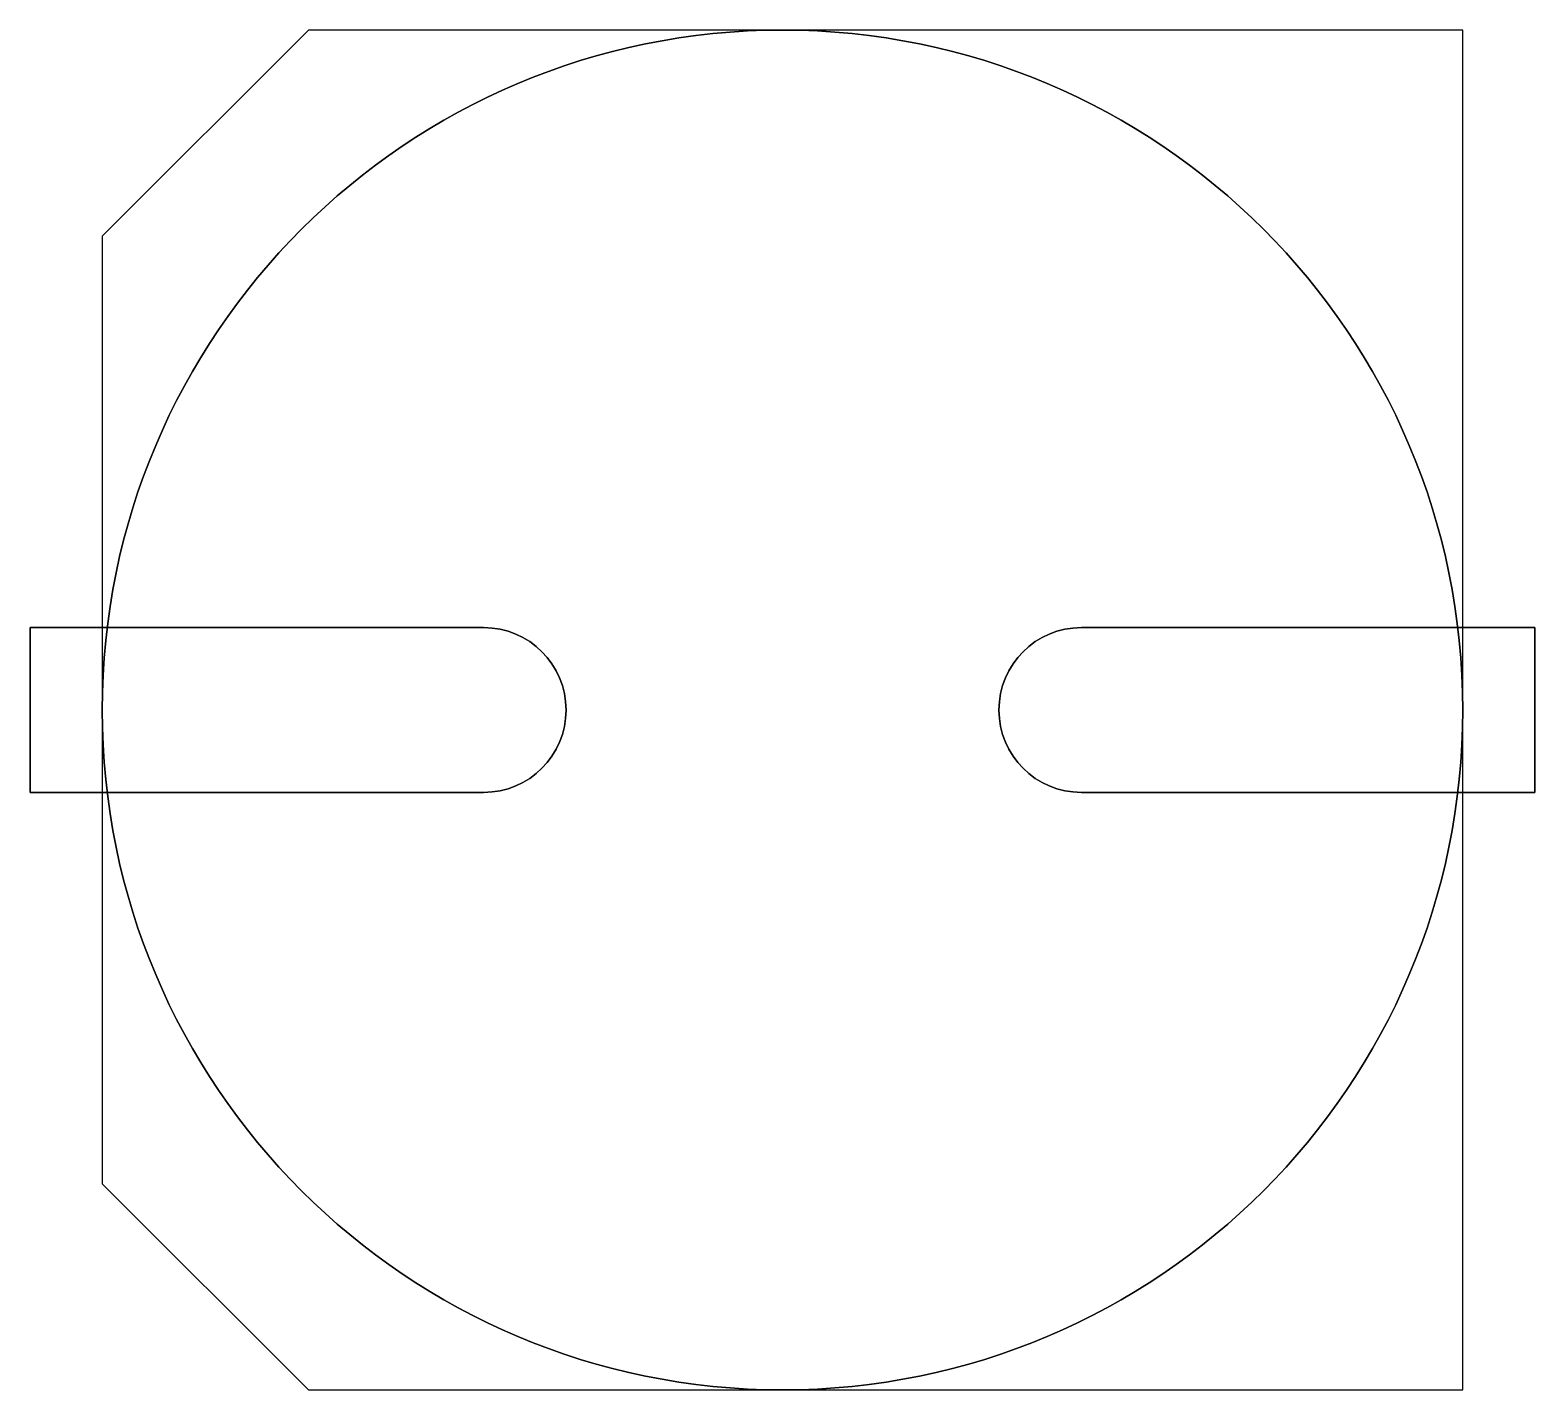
# Model space of a CAD drawing. Extents: x -3.65 to 3.65, y -3.3 to 3.3.
import ezdxf

# ---------------------------------------------------------------- set-up
doc = ezdxf.new("R2010")
doc.units = 0
doc.layers.get('0').update_dxf_attribs({"linetype": 'CONTINUOUS'})

# ---------------------------------------------------------------- blocks, each defined once
blk = doc.blocks.new('*U2')
at = {"color": 250, "extrusion": (-0.707107, 0.707107, 0)}
for p, q in [((-2.3, 3.3, 0.3), (-3.3, 2.3, 0.3)), ((-2.3, 3.3, 0.6), (-3.3, 2.3, 0.6)), ((-2.3, 3.3, 0.3), (-2.3, 3.3, 0.6)), ((-3.3, 2.3, 0.3), (-3.3, 2.3, 0.6))]:
    blk.add_line(p, q, dxfattribs=at)
at = {"color": 250}
for p, q in [((-2.3, 3.3, 0.6), (-3.3, 2.3, 0.6)), ((3.3, 3.3, 0.6), (-2.3, 3.3, 0.6)), ((3.3, -3.3, 0.6), (3.3, 3.3, 0.6)), ((-3.3, 2.3, 0.6), (-3.3, -2.3, 0.6)), ((-3.3, -2.3, 0.6), (-2.3, -3.3, 0.6)), ((-2.3, -3.3, 0.6), (3.3, -3.3, 0.6))]:
    blk.add_line(p, q, dxfattribs=at)
at = {"color": 250, "extrusion": (0, 0, -1)}
for p, q in [((-2.3, 3.3, 0.3), (-3.3, 2.3, 0.3)), ((3.3, 3.3, 0.3), (-2.3, 3.3, 0.3)), ((3.3, -3.3, 0.3), (3.3, 3.3, 0.3)), ((-3.3, 2.3, 0.3), (-3.3, -2.3, 0.3)), ((-3.3, -2.3, 0.3), (-2.3, -3.3, 0.3)), ((-2.3, -3.3, 0.3), (3.3, -3.3, 0.3))]:
    blk.add_line(p, q, dxfattribs=at)
at = {"color": 250, "extrusion": (2e-16, 1, 0)}
for p, q in [((3.3, 3.3, 0.3), (-2.3, 3.3, 0.3)), ((-2.3, 3.3, 0.3), (-2.3, 3.3, 0.6)), ((3.3, 3.3, 0.6), (-2.3, 3.3, 0.6)), ((3.3, 3.3, 0.3), (3.3, 3.3, 0.6))]:
    blk.add_line(p, q, dxfattribs=at)
at = {"color": 250, "extrusion": (1, 0, 0)}
for p, q in [((3.3, -3.3, 0.3), (3.3, 3.3, 0.3)), ((3.3, 3.3, 0.3), (3.3, 3.3, 0.6)), ((3.3, -3.3, 0.6), (3.3, 3.3, 0.6)), ((3.3, -3.3, 0.3), (3.3, -3.3, 0.6))]:
    blk.add_line(p, q, dxfattribs=at)
at = {"color": 250, "extrusion": (-1, 0, 0)}
for p, q in [((-3.3, 2.3, 0.3), (-3.3, -2.3, 0.3)), ((-3.3, 2.3, 0.6), (-3.3, -2.3, 0.6)), ((-3.3, 2.3, 0.3), (-3.3, 2.3, 0.6)), ((-3.3, -2.3, 0.3), (-3.3, -2.3, 0.6))]:
    blk.add_line(p, q, dxfattribs=at)
at = {"color": 250, "extrusion": (-0.707107, -0.707107, 0)}
for p, q in [((-3.3, -2.3, 0.3), (-2.3, -3.3, 0.3)), ((-3.3, -2.3, 0.6), (-2.3, -3.3, 0.6)), ((-3.3, -2.3, 0.3), (-3.3, -2.3, 0.6)), ((-2.3, -3.3, 0.3), (-2.3, -3.3, 0.6))]:
    blk.add_line(p, q, dxfattribs=at)
at = {"color": 250, "extrusion": (0, -1, 0)}
for p, q in [((-2.3, -3.3, 0.3), (3.3, -3.3, 0.3)), ((-2.3, -3.3, 0.6), (3.3, -3.3, 0.6)), ((-2.3, -3.3, 0.3), (-2.3, -3.3, 0.6)), ((3.3, -3.3, 0.3), (3.3, -3.3, 0.6))]:
    blk.add_line(p, q, dxfattribs=at)
blk = doc.blocks.new('*U3')
at = {"color": 254}
for centre in [(0, 0, 6), (0, 0, 0.3), (0, 0, 6)]:
    blk.add_circle(centre, 3.3, dxfattribs=at)
at = {"color": 254, "extrusion": (0, 0, -1)}
blk.add_circle((0, 0, -0.3), 3.3, dxfattribs=at)
blk = doc.blocks.new('*U4')
at = {"extrusion": (6e-16, 1, 0)}
for p, q in [((-3.65, 0.4), (-1.45, 0.4)), ((-3.65, 0.4), (-3.65, 0.4, 0.3)), ((-1.45, 0.4, 0.3), (-3.65, 0.4, 0.3)), ((-1.45, 0.4), (-1.45, 0.4, 0.3))]:
    blk.add_line(p, q, dxfattribs=at)
at = {"extrusion": (-1, 1.1e-15, 0)}
for p, q in [((-3.65, -0.4), (-3.65, 0.4)), ((-3.65, 0.4, 0.3), (-3.65, -0.4, 0.3)), ((-3.65, 0.4), (-3.65, 0.4, 0.3)), ((-3.65, -0.4), (-3.65, -0.4, 0.3))]:
    blk.add_line(p, q, dxfattribs=at)
at = {"extrusion": (0, 0, -1)}
for p, q in [((-3.65, -0.4), (-3.65, 0.4)), ((-3.65, 0.4), (-1.45, 0.4)), ((-1.45, -0.4), (-3.65, -0.4))]:
    blk.add_line(p, q, dxfattribs=at)
for p, q in [((-3.65, 0.4, 0.3), (-3.65, -0.4, 0.3)), ((-1.45, 0.4, 0.3), (-3.65, 0.4, 0.3)), ((-1.45, 0.4), (-1.45, 0.4, 0.3)), ((-3.65, -0.4, 0.3), (-1.45, -0.4, 0.3)), ((-1.45, -0.4), (-1.45, -0.4, 0.3))]:
    blk.add_line(p, q)
at = {"extrusion": (-6e-16, -1, 0)}
for p, q in [((-1.45, -0.4), (-3.65, -0.4)), ((-3.65, -0.4, 0.3), (-1.45, -0.4, 0.3)), ((-3.65, -0.4), (-3.65, -0.4, 0.3)), ((-1.45, -0.4), (-1.45, -0.4, 0.3))]:
    blk.add_line(p, q, dxfattribs=at)
at = {"extrusion": (0, 0, -1)}
blk.add_arc((1.45, 0), 0.4, 90, 270, dxfattribs=at)
blk.add_arc((1.45, 0), 0.4, 90, 270, dxfattribs=at)
blk.add_arc((-1.45, 0, 0.3), 0.4, 270, 90)
blk.add_arc((-1.45, 0, 0.3), 0.4, 270, 90)
blk = doc.blocks.new('*U5')
at = {"extrusion": (-6e-16, 1, 0)}
for p, q in [((3.65, 0.4), (1.45, 0.4)), ((1.45, 0.4), (1.45, 0.4, 0.3)), ((1.45, 0.4, 0.3), (3.65, 0.4, 0.3)), ((3.65, 0.4), (3.65, 0.4, 0.3))]:
    blk.add_line(p, q, dxfattribs=at)
for p, q in [((1.45, 0.4), (1.45, 0.4, 0.3)), ((1.45, 0.4, 0.3), (3.65, 0.4, 0.3)), ((3.65, 0.4, 0.3), (3.65, -0.4, 0.3)), ((1.45, -0.4), (1.45, -0.4, 0.3)), ((3.65, -0.4, 0.3), (1.45, -0.4, 0.3))]:
    blk.add_line(p, q)
at = {"extrusion": (0, 0, -1)}
for p, q in [((3.65, 0.4), (1.45, 0.4)), ((3.65, -0.4), (3.65, 0.4)), ((1.45, -0.4), (3.65, -0.4))]:
    blk.add_line(p, q, dxfattribs=at)
at = {"extrusion": (1, 1.1e-15, 0)}
for p, q in [((3.65, -0.4), (3.65, 0.4)), ((3.65, 0.4), (3.65, 0.4, 0.3)), ((3.65, 0.4, 0.3), (3.65, -0.4, 0.3)), ((3.65, -0.4), (3.65, -0.4, 0.3))]:
    blk.add_line(p, q, dxfattribs=at)
at = {"extrusion": (6e-16, -1, 0)}
for p, q in [((1.45, -0.4), (3.65, -0.4)), ((3.65, -0.4, 0.3), (1.45, -0.4, 0.3)), ((1.45, -0.4), (1.45, -0.4, 0.3)), ((3.65, -0.4), (3.65, -0.4, 0.3))]:
    blk.add_line(p, q, dxfattribs=at)
for centre in [(1.45, 0), (1.45, 0, 0.3)]:
    blk.add_arc(centre, 0.4, 90, 270)
at = {"extrusion": (0, 0, -1)}
for centre in [(-1.45, 0, -0.3), (-1.45, 0)]:
    blk.add_arc(centre, 0.4, 270, 90, dxfattribs=at)

msp = doc.modelspace()

# ---------------------------------------------------------------- block references
for name in ['*U2', '*U3', '*U4', '*U5']:
    msp.add_blockref(name, (0, 0))

doc.saveas('drawing.dxf')
